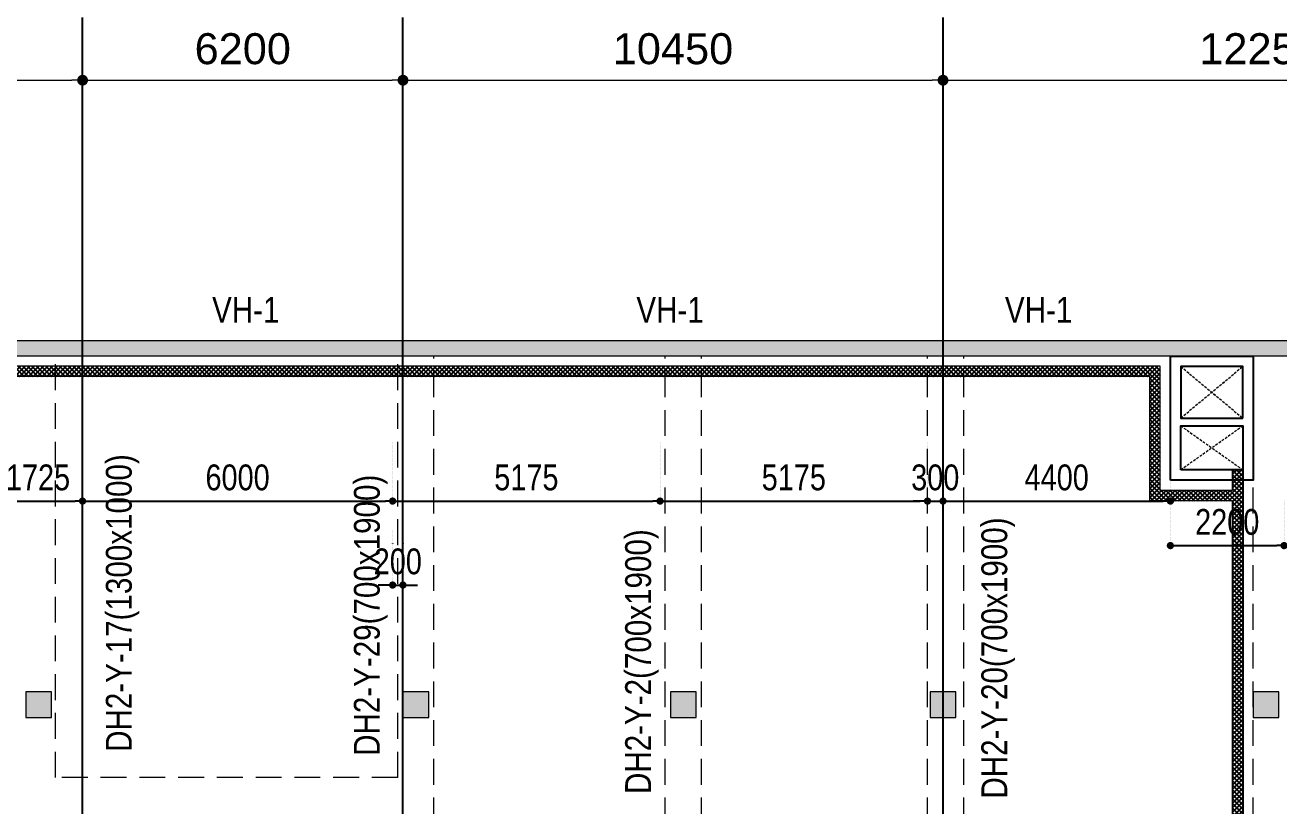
# Model space of a CAD drawing. Header units: millimetres. Extents: x 2356525 to 2927188, y -665534 to -417818.
# Drawn here: x 2771827 to 2796089, y -455593 to -440476 of the extents above; entities that cross this region are included whole.
import ezdxf
from ezdxf.enums import TextEntityAlignment as Align

# ---------------------------------------------------------------- set-up
doc = ezdxf.new("R2010")
doc.units = ezdxf.units.MM
doc.header["$LTSCALE"] = 200
doc.header["$MEASUREMENT"] = 0
for name, pattern in [('$1$HIDDEN', [0.375, 0.25, -0.125]), ('CHG_XX_Cot_Ham 2$0$MB_Luoi truc$0$HTT Hidden 21', [3, 2, -1]), ('CHG_XX_Damsan_Ham 2$0$CHG_XX_Damsan_Ham 2$0$HIDDEN', [0.375, 0.25, -0.125]), ('CHG_XX_Luoi truc$0$MB_Luoi truc$0$Center101', [13, 10, -1, 1, -1]), ('DOT2', [0.125, 0, -0.125])]:
    doc.linetypes.add(name, pattern=pattern)
doc.layers.get('0').update_dxf_attribs({"lineweight": 9})
doc.layers.get('Defpoints').update_dxf_attribs({"color": 10, "lineweight": 0})
for name, color, linetype, lineweight in [('$0$CHG_XX_Damsan_Ham 2$0$HATCH', 154, 'Continuous', 9), ('$0$CHG_XX_Damsan_Ham 2$0$Start net bao', 3, 'Continuous', 18), ('$0$DMo', 9, '$1$HIDDEN', 9), ('CHG_XX_Cot_Ham 2$0$MB_Luoi truc$0$Dim 300', 1, 'Continuous', 5), ('CHG_XX_Cot_Ham 2$0$NS-Pier-H2', 150, 'Continuous', 13), ("CHG_XX_Damsan_Ham 2$0$CHG_XX_Damsan_Ham 2$0$'S_General_Hidden_1 Thin", 1, 'CHG_XX_Damsan_Ham 2$0$CHG_XX_Damsan_Ham 2$0$HIDDEN', 18), ('CHG_XX_Damsan_Ham 2$0$CHG_XX_Damsan_Ham 2$0$CHG_XX_Damsan_Ham 2$0$HATCH', 154, 'Continuous', 9), ('CHG_XX_Damsan_Ham 2$0$CHG_XX_Damsan_Ham 2$0$CHG_XX_Damsan_Ham 2$0$Start net bao', 3, 'Continuous', 18), ('CHG_XX_Damsan_Ham 2$0$CHG_XX_Damsan_Ham 2$0$DBAO', 3, 'Continuous', 13), ('CHG_XX_Damsan_Ham 2$0$CHG_XX_Damsan_Ham 2$0$DMo', 9, 'CHG_XX_Damsan_Ham 2$0$CHG_XX_Damsan_Ham 2$0$HIDDEN', 9), ('CHG_XX_Damsan_Ham 2$0$CHG_XX_Damsan_Ham 2$0$DTE-MEP-H-SLAB TEXT', 3, 'Continuous', 0), ('CHG_XX_Damsan_Ham 2$0$CHG_XX_Damsan_Ham 2$0$HATCH', 154, 'Continuous', 9), ('CHG_XX_Damsan_Ham 2$0$CHG_XX_Damsan_Ham 2$0$Start hatch', 8, 'Continuous', 25), ('CHG_XX_Damsan_Ham 2$0$CHG_XX_Damsan_Ham 2$0$Start net bao', 3, 'Continuous', 18), ('CHG_XX_Damsan_Ham 2$0$DTE-MEP-H-SLAB TEXT', 3, 'Continuous', 0), ('CHG_XX_Damsan_Ham 2$0$HATCH', 57, 'Continuous', 9), ('DBAO', 90, 'Continuous', 13), ('TEXT P X', 1, 'Continuous', 9), ('TEXT P Y', 2, 'Continuous', 15)]:
    doc.layers.add(name, color=color, linetype=linetype, lineweight=lineweight)
for name, color, linetype, lineweight, plot in [('CHG_XX_Cot_Ham 2$0$NS-Column-H2', 90, 'Continuous', 13, False), ('CHG_XX_Cot_Ham 2$0$NS-Column-H2 @ 1', 90, 'Continuous', 13, False), ('CHG_XX_Cot_Ham 2$0$NS-Column-H2 @ 150', 90, 'Continuous', 13, False)]:
    doc.layers.add(name, color=color, linetype=linetype, lineweight=lineweight, plot=plot)
for name, color, linetype in [('CHG_XX_Damsan_Ham 2$0$CHG_XX_Damsan_Ham 2$0$MEP-00-GENERAL-35', 2, 'Continuous'), ('CHG_XX_Damsan_Ham 2$0$DTE-MEP-REVISION-1', 2, 'Continuous'), ('CHG_XX_Luoi truc$0$Grid', 34, 'Continuous'), ('CHG_XX_Luoi truc$0$Grid Line', 251, 'CHG_XX_Luoi truc$0$MB_Luoi truc$0$Center101'), ('dim', 1, 'Continuous')]:
    doc.layers.add(name, color=color, linetype=linetype)
doc.styles.add('CHG_XX_Cot_Ham 2$0$MB_Luoi truc$0$Arial_C', font='arial.ttf')
doc.styles.add('CHG_XX_Luoi truc$0$MB_Luoi truc$0$Grid A-F$0$VNI-HelveCB', font='')
doc.styles.add('MB_Luoi truc$0$Arial_C', font='arial.ttf', dxfattribs={"width": 0.8})
doc.styles.add('TTP-HelCon', font='')
doc.styles.get('CHG_XX_Luoi truc$0$MB_Luoi truc$0$Grid A-F$0$VNI-HelveCB').set_extended_font_data('VNI-Helve-Condense', bold=True)
doc.styles.get('TTP-HelCon').set_extended_font_data('VNI-Helve-Condense')
doc.dimstyles.new('200', dxfattribs={"dimscale": 200, "dimtxt": 2.5, "dimasz": 0.7, "dimexe": 0.0003, "dimexo": 0, "dimgap": 1, "dimtad": 1, "dimdec": 0, "dimzin": 12, "dimdsep": 46, "dimtxsty": 'MB_Luoi truc$0$Arial_C', "dimblk": 'MB_Luoi truc$0$_Dot', "dimcen": 0.5, "dimclrd": 256, "dimclre": 8, "dimclrt": 1, "dimadec": 0, "dimazin": 0, "dimtfac": 1, "dimtdec": 0, "dimtix": 1, "dimtmove": 2, "dimatfit": 3, "dimldrblk": 'MB_Luoi truc$0$HTT Arrow 30', "dimfxl": 1, "dimtolj": 1, "dimtzin": 0, "dimlwe": -1, "dimarcsym": 0})
doc.dimstyles.new('CHG_XX_Cot_Ham 2$0$MB_Luoi truc$0$Dim 300 (A1-A2)', dxfattribs={"dimscale": 300, "dimtxt": 2, "dimasz": 0.7, "dimexe": 0, "dimexo": 1, "dimgap": 1, "dimtad": 1, "dimdec": 0, "dimzin": 12, "dimdsep": 46, "dimtxsty": 'CHG_XX_Cot_Ham 2$0$MB_Luoi truc$0$Arial_C', "dimblk": 'CHG_XX_Cot_Ham 2$0$MB_Luoi truc$0$_Dot', "dimcen": 1, "dimclrd": 256, "dimclre": 256, "dimclrt": 3, "dimadec": 0, "dimazin": 0, "dimtfac": 1, "dimtdec": 0, "dimtix": 1, "dimtmove": 2, "dimatfit": 3, "dimldrblk": 'CHG_XX_Cot_Ham 2$0$MB_Luoi truc$0$HTT Arrow 30', "dimfxl": 1, "dimtolj": 1, "dimtzin": 0, "dimarcsym": 0})
pattern_1 = [(45, (-2489668.38, 817754.12), (-88.3883476, 88.3883476), [])]

# ---------------------------------------------------------------- blocks, each defined once
blk = doc.blocks.new('CHG_XX_Cot_Ham 2$0$MB_Luoi truc$0$_Dot')
at = {"color": 0, "linetype": 'ByBlock', "lineweight": -2}
blk.add_line((-0.5, 0), (-1, 0), dxfattribs=at)
at = {"color": 0, "linetype": 'ByBlock', "const_width": 0.5}
blk.add_lwpolyline([(-0.25, 0, 1), (0.25, 0, 1)], format="xyb", close=True, dxfattribs=at)
blk = doc.blocks.new('*D799')
at = {"layer": 'CHG_XX_Cot_Ham 2$0$MB_Luoi truc$0$Dim 300', "lineweight": -2, "transparency": 16777216}
for p, q in [((61150, 166908), (61150, 168437)), ((61360, 168437), (70440, 168437)), ((70650, 166908), (70650, 168437))]:
    blk.add_line(p, q, dxfattribs=at)
at = {"layer": 'Defpoints', "color": 0, "transparency": 16777216}
for p in [(70650, 168437), (61150, 166608), (70650, 166608)]:
    blk.add_point(p, dxfattribs=at)
at = {"layer": 'CHG_XX_Cot_Ham 2$0$MB_Luoi truc$0$Dim 300', "lineweight": -2, "transparency": 16777216, "xscale": 210, "yscale": 210, "zscale": 210, "rotation": 180}
blk.add_blockref('CHG_XX_Cot_Ham 2$0$MB_Luoi truc$0$_Dot', (61150, 168437), dxfattribs=at)
at = {"layer": 'CHG_XX_Cot_Ham 2$0$MB_Luoi truc$0$Dim 300', "lineweight": -2, "transparency": 16777216, "xscale": 210, "yscale": 210, "zscale": 210}
blk.add_blockref('CHG_XX_Cot_Ham 2$0$MB_Luoi truc$0$_Dot', (70650, 168437), dxfattribs=at)
at = {"layer": 'CHG_XX_Cot_Ham 2$0$MB_Luoi truc$0$Dim 300', "color": 3, "transparency": 16777216, "insert": (65900, 169043), "char_height": 600, "attachment_point": 5, "style": 'CHG_XX_Cot_Ham 2$0$MB_Luoi truc$0$Arial_C'}
blk.add_mtext('\\A1;9500', dxfattribs=at)
blk = doc.blocks.new('CHG_XX_Cot_Ham 2$0$MB_Luoi truc$0$HTT Arrow 30')
blk.add_hatch(color=256).paths.add_polyline_path([(-2.5, 0.375), (-2.5, -0.375), (0, 0)])
at = {"color": 0, "linetype": 'ByBlock', "lineweight": -2}
for p, q in [((0, 0), (-2.5, 0.375)), ((-2.5, -0.375), (-2.5, 0.375)), ((0, 0), (-2.5, -0.375))]:
    blk.add_line(p, q, dxfattribs=at)
blk = doc.blocks.new('*D800')
at = {"layer": 'CHG_XX_Cot_Ham 2$0$MB_Luoi truc$0$Dim 300', "lineweight": -2, "transparency": 16777216}
for p, q in [((70650, 166908), (70650, 168437)), ((70860, 168437), (76640, 168437)), ((76850, 166908), (76850, 168437))]:
    blk.add_line(p, q, dxfattribs=at)
at = {"layer": 'Defpoints', "color": 0, "transparency": 16777216}
for p in [(76850, 168437), (70650, 166608), (76850, 166608)]:
    blk.add_point(p, dxfattribs=at)
at = {"layer": 'CHG_XX_Cot_Ham 2$0$MB_Luoi truc$0$Dim 300', "lineweight": -2, "transparency": 16777216, "xscale": 210, "yscale": 210, "zscale": 210, "rotation": 180}
blk.add_blockref('CHG_XX_Cot_Ham 2$0$MB_Luoi truc$0$_Dot', (70650, 168437), dxfattribs=at)
at = {"layer": 'CHG_XX_Cot_Ham 2$0$MB_Luoi truc$0$Dim 300', "lineweight": -2, "transparency": 16777216, "xscale": 210, "yscale": 210, "zscale": 210}
blk.add_blockref('CHG_XX_Cot_Ham 2$0$MB_Luoi truc$0$_Dot', (76850, 168437), dxfattribs=at)
at = {"layer": 'CHG_XX_Cot_Ham 2$0$MB_Luoi truc$0$Dim 300', "color": 3, "transparency": 16777216, "insert": (73750, 169043), "char_height": 600, "attachment_point": 5, "style": 'CHG_XX_Cot_Ham 2$0$MB_Luoi truc$0$Arial_C'}
blk.add_mtext('\\A1;6200', dxfattribs=at)
blk = doc.blocks.new('*D801')
at = {"layer": 'CHG_XX_Cot_Ham 2$0$MB_Luoi truc$0$Dim 300', "lineweight": -2, "transparency": 16777216}
for p, q in [((76850, 166908), (76850, 168437)), ((77060, 168437), (87090, 168437)), ((87300, 166908), (87300, 168437))]:
    blk.add_line(p, q, dxfattribs=at)
at = {"layer": 'Defpoints', "color": 0, "transparency": 16777216}
for p in [(87300, 168437), (76850, 166608), (87300, 166608)]:
    blk.add_point(p, dxfattribs=at)
at = {"layer": 'CHG_XX_Cot_Ham 2$0$MB_Luoi truc$0$Dim 300', "lineweight": -2, "transparency": 16777216, "xscale": 210, "yscale": 210, "zscale": 210, "rotation": 180}
blk.add_blockref('CHG_XX_Cot_Ham 2$0$MB_Luoi truc$0$_Dot', (76850, 168437), dxfattribs=at)
at = {"layer": 'CHG_XX_Cot_Ham 2$0$MB_Luoi truc$0$Dim 300', "lineweight": -2, "transparency": 16777216, "xscale": 210, "yscale": 210, "zscale": 210}
blk.add_blockref('CHG_XX_Cot_Ham 2$0$MB_Luoi truc$0$_Dot', (87300, 168437), dxfattribs=at)
at = {"layer": 'CHG_XX_Cot_Ham 2$0$MB_Luoi truc$0$Dim 300', "color": 3, "transparency": 16777216, "insert": (82075, 169043), "char_height": 600, "attachment_point": 5, "style": 'CHG_XX_Cot_Ham 2$0$MB_Luoi truc$0$Arial_C'}
blk.add_mtext('\\A1;10450', dxfattribs=at)
blk = doc.blocks.new('*D802')
at = {"layer": 'CHG_XX_Cot_Ham 2$0$MB_Luoi truc$0$Dim 300', "lineweight": -2, "transparency": 16777216}
for p, q in [((87300, 166908), (87300, 168437)), ((87510, 168437), (99340, 168437)), ((99550, 166908), (99550, 168437))]:
    blk.add_line(p, q, dxfattribs=at)
at = {"layer": 'Defpoints', "color": 0, "transparency": 16777216}
for p in [(99550, 168437), (87300, 166608), (99550, 166608)]:
    blk.add_point(p, dxfattribs=at)
at = {"layer": 'CHG_XX_Cot_Ham 2$0$MB_Luoi truc$0$Dim 300', "lineweight": -2, "transparency": 16777216, "xscale": 210, "yscale": 210, "zscale": 210, "rotation": 180}
blk.add_blockref('CHG_XX_Cot_Ham 2$0$MB_Luoi truc$0$_Dot', (87300, 168437), dxfattribs=at)
at = {"layer": 'CHG_XX_Cot_Ham 2$0$MB_Luoi truc$0$Dim 300', "lineweight": -2, "transparency": 16777216, "xscale": 210, "yscale": 210, "zscale": 210}
blk.add_blockref('CHG_XX_Cot_Ham 2$0$MB_Luoi truc$0$_Dot', (99550, 168437), dxfattribs=at)
at = {"layer": 'CHG_XX_Cot_Ham 2$0$MB_Luoi truc$0$Dim 300', "color": 3, "transparency": 16777216, "insert": (93425, 169043), "char_height": 600, "attachment_point": 5, "style": 'CHG_XX_Cot_Ham 2$0$MB_Luoi truc$0$Arial_C'}
blk.add_mtext('\\A1;12250', dxfattribs=at)
blk = doc.blocks.new('*U866')
at = {"layer": 'CHG_XX_Cot_Ham 2$0$NS-Column-H2 @ 1'}
h = blk.add_hatch(color=256, dxfattribs=at)
h.dxf.hatch_style = 1
h.paths.add_polyline_path([(-250, -250), (-250, 250), (250, 250), (250, -250)])
at = {"layer": 'CHG_XX_Cot_Ham 2$0$NS-Column-H2 @ 150'}
h = blk.add_hatch(color=256, dxfattribs=at)
h.dxf.hatch_style = 1
h.paths.add_polyline_path([(-250, -250), (-250, 250), (250, 250), (250, -250)])
blk = doc.blocks.new('CHG_XX_Cot_Ham 2$0$500x500')
at = {"layer": 'CHG_XX_Cot_Ham 2$0$NS-Column-H2'}
blk.add_lwpolyline([(250, -250), (250, 250), (-250, 250), (-250, -250)], close=True, dxfattribs=at)
blk.add_blockref('*U866', (0, 0), dxfattribs=at)
blk = doc.blocks.new('*U835')
at = {"layer": 'CHG_XX_Luoi truc$0$Grid Line'}
blk.add_line((0, 0), (0, 608), dxfattribs=at)
at = {"layer": 'CHG_XX_Luoi truc$0$Grid', "lineweight": -2, "style": 'CHG_XX_Luoi truc$0$MB_Luoi truc$0$Grid A-F$0$VNI-HelveCB'}
for tag, p in [('GRIDSUB', (0, 617)), ('GRID', (0, -9))]:
    blk.add_attdef(tag, text='', height=5, dxfattribs=at).set_placement(p, align=Align.MIDDLE)
blk = doc.blocks.new('CHG_XX_Luoi truc')
at = {"layer": 'CHG_XX_Luoi truc$0$Grid', "xscale": 300, "yscale": 300, "zscale": 300}
for p in [(70650, -12747), (76850, -12747), (87300, -12747)]:
    blk.add_blockref('*U835', p, dxfattribs=at)
blk = doc.blocks.new('MB_Luoi truc$0$_Dot')
at = {"color": 0, "linetype": 'ByBlock', "lineweight": -2}
blk.add_line((-0.5, 0), (-1, 0), dxfattribs=at)
at = {"color": 0, "linetype": 'ByBlock', "const_width": 0.5}
blk.add_lwpolyline([(-0.25, 0, 1), (0.25, 0, 1)], format="xyb", close=True, dxfattribs=at)
blk = doc.blocks.new('*D135')
at = {"layer": 'Defpoints', "color": 0, "transparency": 16777216}
for p in [(2772939, -448557), (2771214, -448675), (2772939, -449691)]:
    blk.add_point(p, dxfattribs=at)
at = {"layer": 'dim', "color": 8, "linetype": 'DOT2', "transparency": 16777216}
for p, q in [((2772939, -448557), (2772939, -449691)), ((2771214, -448675), (2771214, -449691))]:
    blk.add_line(p, q, dxfattribs=at)
at = {"layer": 'dim', "lineweight": -2, "transparency": 16777216}
blk.add_line((2771354, -449691), (2772799, -449691), dxfattribs=at)
at = {"layer": 'dim', "lineweight": -2, "transparency": 16777216, "xscale": 140, "yscale": 140, "zscale": 140, "rotation": 180}
blk.add_blockref('MB_Luoi truc$0$_Dot', (2771214, -449691), dxfattribs=at)
at = {"layer": 'dim', "lineweight": -2, "transparency": 16777216, "xscale": 140, "yscale": 140, "zscale": 140}
blk.add_blockref('MB_Luoi truc$0$_Dot', (2772939, -449691), dxfattribs=at)
at = {"layer": 'dim', "color": 1, "transparency": 16777216, "insert": (2772077, -449236), "char_height": 500, "attachment_point": 5, "style": 'MB_Luoi truc$0$Arial_C'}
blk.add_mtext('\\A1;1725', dxfattribs=at)
blk = doc.blocks.new('MB_Luoi truc$0$HTT Arrow 30')
blk.add_hatch(color=256).paths.add_polyline_path([(-2.5, 0.375), (-2.5, -0.375), (0, 0)])
at = {"color": 0, "linetype": 'ByBlock', "lineweight": -2}
for p, q in [((0, 0), (-2.5, 0.375)), ((-2.5, -0.375), (-2.5, 0.375)), ((0, 0), (-2.5, -0.375))]:
    blk.add_line(p, q, dxfattribs=at)
blk = doc.blocks.new('*D136')
at = {"layer": 'Defpoints', "color": 0, "transparency": 16777216}
for p in [(2772939, -448557), (2778939, -448557), (2778939, -449691)]:
    blk.add_point(p, dxfattribs=at)
at = {"layer": 'dim', "color": 8, "linetype": 'DOT2', "transparency": 16777216}
for p, q in [((2772939, -448557), (2772939, -449691)), ((2778939, -448557), (2778939, -449691))]:
    blk.add_line(p, q, dxfattribs=at)
at = {"layer": 'dim', "lineweight": -2, "transparency": 16777216}
blk.add_line((2773079, -449691), (2778799, -449691), dxfattribs=at)
at = {"layer": 'dim', "lineweight": -2, "transparency": 16777216, "xscale": 140, "yscale": 140, "zscale": 140, "rotation": 180}
blk.add_blockref('MB_Luoi truc$0$_Dot', (2772939, -449691), dxfattribs=at)
at = {"layer": 'dim', "lineweight": -2, "transparency": 16777216, "xscale": 140, "yscale": 140, "zscale": 140}
blk.add_blockref('MB_Luoi truc$0$_Dot', (2778939, -449691), dxfattribs=at)
at = {"layer": 'dim', "color": 1, "transparency": 16777216, "insert": (2775939, -449236), "char_height": 500, "attachment_point": 5, "style": 'MB_Luoi truc$0$Arial_C'}
blk.add_mtext('\\A1;6000', dxfattribs=at)
blk = doc.blocks.new('*D137')
at = {"layer": 'Defpoints', "color": 0, "transparency": 16777216}
for p in [(2778939, -448557), (2784114, -448557), (2784114, -449691)]:
    blk.add_point(p, dxfattribs=at)
at = {"layer": 'dim', "color": 8, "linetype": 'DOT2', "transparency": 16777216}
for p, q in [((2778939, -448557), (2778939, -449691)), ((2784114, -448557), (2784114, -449691))]:
    blk.add_line(p, q, dxfattribs=at)
at = {"layer": 'dim', "lineweight": -2, "transparency": 16777216}
blk.add_line((2779079, -449691), (2783974, -449691), dxfattribs=at)
at = {"layer": 'dim', "lineweight": -2, "transparency": 16777216, "xscale": 140, "yscale": 140, "zscale": 140, "rotation": 180}
blk.add_blockref('MB_Luoi truc$0$_Dot', (2778939, -449691), dxfattribs=at)
at = {"layer": 'dim', "lineweight": -2, "transparency": 16777216, "xscale": 140, "yscale": 140, "zscale": 140}
blk.add_blockref('MB_Luoi truc$0$_Dot', (2784114, -449691), dxfattribs=at)
at = {"layer": 'dim', "color": 1, "transparency": 16777216, "insert": (2781527, -449236), "char_height": 500, "attachment_point": 5, "style": 'MB_Luoi truc$0$Arial_C'}
blk.add_mtext('\\A1;5175', dxfattribs=at)
blk = doc.blocks.new('*D138')
at = {"layer": 'Defpoints', "color": 0, "transparency": 16777216}
for p in [(2784114, -448557), (2789289, -448557), (2789289, -449691)]:
    blk.add_point(p, dxfattribs=at)
at = {"layer": 'dim', "color": 8, "linetype": 'DOT2', "transparency": 16777216}
for p, q in [((2784114, -448557), (2784114, -449691)), ((2789289, -448557), (2789289, -449691))]:
    blk.add_line(p, q, dxfattribs=at)
at = {"layer": 'dim', "lineweight": -2, "transparency": 16777216}
blk.add_line((2784254, -449691), (2789149, -449691), dxfattribs=at)
at = {"layer": 'dim', "lineweight": -2, "transparency": 16777216, "xscale": 140, "yscale": 140, "zscale": 140, "rotation": 180}
blk.add_blockref('MB_Luoi truc$0$_Dot', (2784114, -449691), dxfattribs=at)
at = {"layer": 'dim', "lineweight": -2, "transparency": 16777216, "xscale": 140, "yscale": 140, "zscale": 140}
blk.add_blockref('MB_Luoi truc$0$_Dot', (2789289, -449691), dxfattribs=at)
at = {"layer": 'dim', "color": 1, "transparency": 16777216, "insert": (2786702, -449236), "char_height": 500, "attachment_point": 5, "style": 'MB_Luoi truc$0$Arial_C'}
blk.add_mtext('\\A1;5175', dxfattribs=at)
blk = doc.blocks.new('*D139')
at = {"layer": 'Defpoints', "color": 0, "transparency": 16777216}
for p in [(2789589, -448557), (2793989, -449284), (2793989, -449691)]:
    blk.add_point(p, dxfattribs=at)
at = {"layer": 'dim', "color": 8, "linetype": 'DOT2', "transparency": 16777216}
for p, q in [((2789589, -448557), (2789589, -449691)), ((2793989, -449284), (2793989, -449691))]:
    blk.add_line(p, q, dxfattribs=at)
at = {"layer": 'dim', "lineweight": -2, "transparency": 16777216}
blk.add_line((2789729, -449691), (2793849, -449691), dxfattribs=at)
at = {"layer": 'dim', "lineweight": -2, "transparency": 16777216, "xscale": 140, "yscale": 140, "zscale": 140, "rotation": 180}
blk.add_blockref('MB_Luoi truc$0$_Dot', (2789589, -449691), dxfattribs=at)
at = {"layer": 'dim', "lineweight": -2, "transparency": 16777216, "xscale": 140, "yscale": 140, "zscale": 140}
blk.add_blockref('MB_Luoi truc$0$_Dot', (2793989, -449691), dxfattribs=at)
at = {"layer": 'dim', "color": 1, "transparency": 16777216, "insert": (2791789, -449236), "char_height": 500, "attachment_point": 5, "style": 'MB_Luoi truc$0$Arial_C'}
blk.add_mtext('\\A1;4400', dxfattribs=at)
blk = doc.blocks.new('*D140')
at = {"layer": 'Defpoints', "color": 0, "transparency": 16777216}
for p in [(2793989, -449684), (2796189, -449684), (2796189, -450553)]:
    blk.add_point(p, dxfattribs=at)
at = {"layer": 'dim', "color": 8, "linetype": 'DOT2', "transparency": 16777216}
for p, q in [((2793989, -449684), (2793989, -450553)), ((2796189, -449684), (2796189, -450553))]:
    blk.add_line(p, q, dxfattribs=at)
at = {"layer": 'dim', "lineweight": -2, "transparency": 16777216}
blk.add_line((2794129, -450553), (2796049, -450553), dxfattribs=at)
at = {"layer": 'dim', "lineweight": -2, "transparency": 16777216, "xscale": 140, "yscale": 140, "zscale": 140, "rotation": 180}
blk.add_blockref('MB_Luoi truc$0$_Dot', (2793989, -450553), dxfattribs=at)
at = {"layer": 'dim', "lineweight": -2, "transparency": 16777216, "xscale": 140, "yscale": 140, "zscale": 140}
blk.add_blockref('MB_Luoi truc$0$_Dot', (2796189, -450553), dxfattribs=at)
at = {"layer": 'dim', "color": 1, "transparency": 16777216, "insert": (2795089, -450098), "char_height": 500, "attachment_point": 5, "style": 'MB_Luoi truc$0$Arial_C'}
blk.add_mtext('\\A1;2200', dxfattribs=at)
blk = doc.blocks.new('*D361')
at = {"layer": 'Defpoints', "color": 0, "transparency": 16777216}
for p in [(2789289, -448557), (2789589, -448557), (2789589, -449691)]:
    blk.add_point(p, dxfattribs=at)
at = {"layer": 'dim', "color": 8, "linetype": 'DOT2', "transparency": 16777216}
for p, q in [((2789289, -448557), (2789289, -449691)), ((2789589, -448557), (2789589, -449691))]:
    blk.add_line(p, q, dxfattribs=at)
at = {"layer": 'dim', "lineweight": -2, "transparency": 16777216}
for p, q in [((2789149, -449691), (2789009, -449691)), ((2789289, -449691), (2789589, -449691)), ((2789729, -449691), (2789869, -449691))]:
    blk.add_line(p, q, dxfattribs=at)
at = {"layer": 'dim', "lineweight": -2, "transparency": 16777216, "xscale": 140, "yscale": 140, "zscale": 140}
blk.add_blockref('MB_Luoi truc$0$_Dot', (2789289, -449691), dxfattribs=at)
at = {"layer": 'dim', "lineweight": -2, "transparency": 16777216, "xscale": 140, "yscale": 140, "zscale": 140, "rotation": 180}
blk.add_blockref('MB_Luoi truc$0$_Dot', (2789589, -449691), dxfattribs=at)
at = {"layer": 'dim', "color": 1, "transparency": 16777216, "insert": (2789439, -449236), "char_height": 500, "attachment_point": 5, "style": 'MB_Luoi truc$0$Arial_C'}
blk.add_mtext('\\A1;300', dxfattribs=at)
blk = doc.blocks.new('*D472')
at = {"layer": 'Defpoints', "color": 0, "transparency": 16777216}
for p in [(2778939, -450258), (2779139, -450258), (2779139, -451317)]:
    blk.add_point(p, dxfattribs=at)
at = {"layer": 'dim', "color": 8, "linetype": 'DOT2', "transparency": 16777216}
for p, q in [((2778939, -450258), (2778939, -451317)), ((2779139, -450258), (2779139, -451317))]:
    blk.add_line(p, q, dxfattribs=at)
at = {"layer": 'dim', "lineweight": -2, "transparency": 16777216}
for p, q in [((2778799, -451317), (2778659, -451317)), ((2778939, -451317), (2779139, -451317)), ((2779279, -451317), (2779419, -451317))]:
    blk.add_line(p, q, dxfattribs=at)
at = {"layer": 'dim', "lineweight": -2, "transparency": 16777216, "xscale": 140, "yscale": 140, "zscale": 140}
blk.add_blockref('MB_Luoi truc$0$_Dot', (2778939, -451317), dxfattribs=at)
at = {"layer": 'dim', "lineweight": -2, "transparency": 16777216, "xscale": 140, "yscale": 140, "zscale": 140, "rotation": 180}
blk.add_blockref('MB_Luoi truc$0$_Dot', (2779139, -451317), dxfattribs=at)
at = {"layer": 'dim', "color": 1, "transparency": 16777216, "insert": (2779039, -450862), "char_height": 500, "attachment_point": 5, "style": 'MB_Luoi truc$0$Arial_C'}
blk.add_mtext('\\A1;200', dxfattribs=at)
blk = doc.blocks.new('CHG_XX_Damsan_Ham 2$0$CHG_XX_Damsan_Ham 2$0$sdfsgdh')
at = {"layer": 'CHG_XX_Damsan_Ham 2$0$CHG_XX_Damsan_Ham 2$0$Start hatch', "ltscale": 0.5}
h = blk.add_hatch(dxfattribs=at)
h.set_pattern_fill('ANSI37', color=256, scale=500)
h.set_pattern_definition([(45, (273994.73, -7150), (-44.194174, 44.194174), []), (135, (273994.73, -7150), (-44.194174, -44.194174), [])])
h.paths.add_polyline_path([(102202, 2000), (75028, 2000), (75028, 400), (72228, 400), (72228, 1800), (72628, 1800), (72628, 2000), (45037, 2000), (45037, 400), (42237, 400), (42237, 1800), (42637, 1800), (42637, 2000), (42037, 2000), (42037, 1800), (42037, 200), (45237, 200), (45237, 1800), (72028, 1800), (72028, 200), (75228, 200), (75228, 1800), (102002, 1800), (102202, 1800)])
h = blk.add_hatch(dxfattribs=at)
h.set_pattern_fill('ANSI37', color=256, scale=500)
h.set_pattern_definition([(45, (273994.73, -8650), (-44.194174, 44.194174), []), (135, (273994.73, -8650), (-44.194174, -44.194174), [])])
h.paths.add_polyline_path([(103800, -3), (103600, -3), (103600, -403), (102202, -403), (102202, 1800), (102002, 1800), (102002, -603), (103600, -603), (103600, -36361), (103800, -36361)])
at = {"layer": 'CHG_XX_Damsan_Ham 2$0$CHG_XX_Damsan_Ham 2$0$DTE-MEP-H-SLAB TEXT', "color": 2, "ltscale": 0.5}
blk.add_line((103800, -3), (103600, -3), dxfattribs=at)
at = {"layer": 'CHG_XX_Damsan_Ham 2$0$CHG_XX_Damsan_Ham 2$0$DTE-MEP-H-SLAB TEXT', "color": 2, "ltscale": 0.5, "flags": 128}
for points in [[(102202, -403), (102202, 2000), (75028, 2000), (75028, 400)], [(102002, -603), (102002, 1800), (75228, 1800), (75228, 200)], [(103600, -403), (103600, -3)], [(103600, -403), (102202, -403)], [(103600, -603), (102002, -603)]]:
    blk.add_lwpolyline(points, dxfattribs=at)
at = {"layer": 'CHG_XX_Damsan_Ham 2$0$CHG_XX_Damsan_Ham 2$0$MEP-00-GENERAL-35'}
for points in [[(102400, -203), (102400, 2197), (104000, 2197), (104000, -203)], [(103800, 997), (103800, 1997), (102600, 1997), (102600, 997)], [(102600, -3), (102600, 847), (103800, 847), (103800, -3)]]:
    blk.add_lwpolyline(points, close=True, dxfattribs=at)
at = {"layer": 'CHG_XX_Damsan_Ham 2$0$DTE-MEP-H-SLAB TEXT', "color": 2, "ltscale": 0.5, "flags": 128}
blk.add_lwpolyline([(103600, -74225), (103600, -603)], dxfattribs=at)
at = {"layer": 'CHG_XX_Damsan_Ham 2$0$DTE-MEP-REVISION-1', "ltscale": 0.5}
blk.add_line((103800, -3), (103800, -74225), dxfattribs=at)
blk = doc.blocks.new('CHG_XX_Cot_Ham 2')
at = {"layer": 'CHG_XX_Cot_Ham 2$0$NS-Pier-H2'}
h = blk.add_hatch(color=256, dxfattribs=at)
h.dxf.hatch_style = 1
h.paths.add_polyline_path([(99639.2, 163400), (-10900, 163400), (-10900, 85450), (-300, 85450), (-300, 84050), (32350, 84050), (32350, -9000), (103575.5, -9000), (106050, -6022), (106050, 158254.3)])
h.paths.add_polyline_path([(99533.7, 163100), (105750, 158110.4), (105750, 90450), (105650, 90450), (105750, 90450), (105750, 13850), (105750, 13722.3), (105750, -5913.6), (103434.7, -8700), (93599.8, -8700), (93299.8, -8700), (32650, -8700), (32650, 84350), (0, 84350), (0, 85750), (-10600, 85750), (-10600, 163100), (93600, 163100)], flags=16)
for p, q in [((-10900, 163400), (99639.2, 163400)), ((-10600, 163100), (99533.7, 163100))]:
    blk.add_line(p, q, dxfattribs=at)
at = {"layer": 'CHG_XX_Cot_Ham 2$0$NS-Pier-H2', "linetype": 'CHG_XX_Cot_Ham 2$0$MB_Luoi truc$0$HTT Hidden 21'}
blk.add_lwpolyline([(99639.2, 163400), (106050, 158254.3), (106050, -6022), (103575.5, -9000), (32350, -9000), (32350, 84050), (-300, 84050), (-300, 85450), (-10900, 85450), (-10900, 163400)], close=True, dxfattribs=at)
at = {"layer": 'CHG_XX_Cot_Ham 2$0$NS-Column-H2'}
for p in [(69800, 156350), (77100, 156350), (82275, 156350), (87300, 156350), (93550, 156350)]:
    blk.add_blockref('CHG_XX_Cot_Ham 2$0$500x500', p, dxfattribs=at)
at = {"layer": 'CHG_XX_Cot_Ham 2$0$NS-Pier-H2'}
blk.add_blockref('CHG_XX_Luoi truc', (0, 0), dxfattribs=at)
at = {"layer": 'CHG_XX_Cot_Ham 2$0$MB_Luoi truc$0$Dim 300'}
for base, p1, p2, picture, middle in [((70650, 168437), (61150, 166608.3), (70650, 166608.3), '*D799', (65900, 169043.4)), ((76850, 168437), (70650, 166608.3), (76850, 166608.3), '*D800', (73750, 169043.4)), ((87300, 168437), (76850, 166608.3), (87300, 166608.3), '*D801', (82075, 169043.4)), ((99550, 168437), (87300, 166608.3), (99550, 166608.3), '*D802', (93425, 169043.4))]:
    dim = blk.add_linear_dim(base=base, p1=p1, p2=p2, dimstyle='CHG_XX_Cot_Ham 2$0$MB_Luoi truc$0$Dim 300 (A1-A2)', dxfattribs=at)
    dim.commit()
    dim.dimension.update_dxf_attribs({"geometry": picture, "text_midpoint": middle})
blk = doc.blocks.new('CHG_XX_Damsan_Ham 2', base_point=(3089256, -609981))
at = {"layer": 'CHG_XX_Damsan_Ham 2$0$CHG_XX_Damsan_Ham 2$0$CHG_XX_Damsan_Ham 2$0$HATCH'}
h = blk.add_hatch(dxfattribs=at)
h.set_pattern_fill('ANSI31', color=256, scale=1000)
h.set_pattern_definition(pattern_1)
h.paths.add_polyline_path([(87700, 162897), (87300, 162897), (87300, 162698), (87700, 162698)])
h.paths.add_polyline_path([(87300, 162897), (87000, 162897), (87000, 162698), (87300, 162698)])
at = {"layer": 'CHG_XX_Damsan_Ham 2$0$CHG_XX_Damsan_Ham 2$0$HATCH'}
h = blk.add_hatch(dxfattribs=at)
h.set_pattern_fill('ANSI31', color=256, scale=1000)
h.set_pattern_definition(pattern_1)
h.paths.add_polyline_path([(87700, 162897), (87300, 162897), (87300, 162698), (87700, 162698)])
h.paths.add_polyline_path([(87300, 162897), (87000, 162897), (87000, 162698), (87300, 162698)])
at = {"layer": "CHG_XX_Damsan_Ham 2$0$CHG_XX_Damsan_Ham 2$0$'S_General_Hidden_1 Thin", "ltscale": 10}
for p, q in [((70125, 154938), (70125, 163100)), ((76750, 154938), (76750, 163100)), ((77450, 153300), (77450, 163100)), ((81925, 153300), (81925, 163100)), ((82625, 153300), (82625, 163100)), ((87000, 153300), (87000, 163100)), ((87700, 153300), (87700, 163100)), ((93300, 153300), (93300, 163100)), ((76750, 154938), (70125, 154938))]:
    blk.add_line(p, q, dxfattribs=at)
at = {"layer": 'CHG_XX_Damsan_Ham 2$0$CHG_XX_Damsan_Ham 2$0$CHG_XX_Damsan_Ham 2$0$Start net bao'}
for points in [[(-10900, 163400), (99639, 163400), (106050, 158250), (106050, -6022), (103576, -9000), (32350, -9000), (32350, 84050), (-300, 84050)], [(-10600, 85750), (-10600, 163100), (99534, 163100), (105750, 158106), (105750, 128050)]]:
    blk.add_lwpolyline(points, dxfattribs=at)
at = {"layer": 'CHG_XX_Damsan_Ham 2$0$CHG_XX_Damsan_Ham 2$0$DMo'}
for p, q in [((91900, 161897), (93100, 162897)), ((91900, 162897), (93100, 161897)), ((91900, 160897), (93100, 161747)), ((91900, 161747), (93100, 160897))]:
    blk.add_line(p, q, dxfattribs=at)
at = {"layer": 'CHG_XX_Damsan_Ham 2$0$CHG_XX_Damsan_Ham 2$0$Start net bao'}
for points in [[(-10900, 163400), (99639, 163400), (106050, 158250), (106050, -6022), (103576, -9000), (32350, -9000), (32350, 84050), (-300, 84050)], [(-10600, 85750), (-10600, 163100), (99534, 163100), (105750, 158106), (105750, 128050)]]:
    blk.add_lwpolyline(points, dxfattribs=at)
at = {"layer": 'CHG_XX_Damsan_Ham 2$0$CHG_XX_Damsan_Ham 2$0$DBAO'}
blk.add_blockref('CHG_XX_Cot_Ham 2', (0, 0), dxfattribs=at)
at = {"layer": 'CHG_XX_Damsan_Ham 2$0$CHG_XX_Damsan_Ham 2$0$DTE-MEP-H-SLAB TEXT'}
blk.add_blockref('CHG_XX_Damsan_Ham 2$0$CHG_XX_Damsan_Ham 2$0$sdfsgdh', (-10700, 160900), dxfattribs=at)
at = {"layer": 'CHG_XX_Damsan_Ham 2$0$HATCH'}
blk.add_blockref('CHG_XX_Cot_Ham 2', (0, 0), dxfattribs=at)

msp = doc.modelspace()

# ---------------------------------------------------------------- hatches: boundary and pattern name
at = {"layer": '$0$CHG_XX_Damsan_Ham 2$0$HATCH'}
h = msp.add_hatch(dxfattribs=at)
h.set_pattern_fill('ANSI31', color=256, scale=1000)
h.set_pattern_definition([(45, (212620.83, 207773.1), (-88.3883476, 88.3883476), [])])
h.paths.add_polyline_path([(2789989.2, -447083.6), (2789589.2, -447083.6), (2789589.2, -447282.9), (2789989.2, -447282.9)])
h.paths.add_polyline_path([(2789589.2, -447083.6), (2789289.2, -447083.6), (2789289.2, -447282.9), (2789589.2, -447282.9)])

# ---------------------------------------------------------------- linework, layer by layer
at = {"layer": '$0$CHG_XX_Damsan_Ham 2$0$Start net bao'}
for points in [[(2691389.2, -446581), (2801928.4, -446581), (2808339.2, -451731), (2808339.2, -616003), (2805864.7, -618981), (2734639.2, -618981), (2734639.2, -525931), (2701989.2, -525931)], [(2691689.2, -524231), (2691689.2, -446881), (2801822.9, -446881), (2808039.2, -451874.8), (2808039.2, -481931)]]:
    msp.add_lwpolyline(points, dxfattribs=at)
at = {"layer": '$0$DMo'}
for p, q in [((2794189.2, -448083.6), (2795389.2, -447083.6)), ((2794189.2, -447083.6), (2795389.2, -448083.6)), ((2794189.2, -449083.6), (2795389.2, -448233.6)), ((2794189.2, -448233.6), (2795389.2, -449083.6))]:
    msp.add_line(p, q, dxfattribs=at)

# ---------------------------------------------------------------- block references
msp.add_blockref('CHG_XX_Damsan_Ham 2', (5791545.2, -1219962))
at = {"layer": 'DBAO'}
msp.add_blockref('CHG_XX_Cot_Ham 2', (2702289.2, -609981), dxfattribs=at)

# ---------------------------------------------------------------- texts
at = {"layer": 'TEXT P X', "style": 'TTP-HelCon'}
for p in [(2775445.2, -446237.7), (2783655.8, -446237.7), (2790787.5, -446237.7)]:
    msp.add_text('VH-1', height=500, dxfattribs=at).set_placement(p)
at = {"layer": 'TEXT P Y', "style": 'TTP-HelCon'}
for s, p in [('DH2-Y-17(1300x1000)', (2773890.2, -454545.8)), ('DH2-Y-29(700x1900)', (2778689.6, -454623.4)), ('DH2-Y-20(700x1900)', (2790831.5, -455451)), ('DH2-Y-2(700x1900)', (2783938.5, -455361.6))]:
    msp.add_text(s, height=500, rotation=90, dxfattribs=at).set_placement(p)

# ---------------------------------------------------------------- dimensions: what is measured, and where the dimension line sits
at = {"layer": 'dim'}
for base, p1, p2, picture, middle in [((2772939.2, -449691.2), (2771214.2, -448675.1), (2772939.2, -448556.8), '*D135', (2772076.7, -449235.9)), ((2778939.2, -449691.2), (2772939.2, -448556.8), (2778939.2, -448556.8), '*D136', (2775939.2, -449235.9)), ((2784114.2, -449691.2), (2778939.2, -448556.8), (2784114.2, -448556.9), '*D137', (2781526.7, -449235.9)), ((2789289.2, -449691.2), (2784114.2, -448556.9), (2789289.2, -448556.9), '*D138', (2786701.7, -449235.9)), ((2789589.2, -449691.2), (2789289.2, -448556.9), (2789589.2, -448556.9), '*D361', (2789439.2, -449235.7)), ((2793989.2, -449691.2), (2789589.2, -448556.9), (2793989.2, -449283.6), '*D139', (2791789.2, -449235.9)), ((2796189.2, -450552.8), (2793989.2, -449683.6), (2796189.2, -449683.6), '*D140', (2795089.2, -450097.6)), ((2779139.2, -451317.1), (2778939.2, -450258.2), (2779139.2, -450258.2), '*D472', (2779039.2, -450861.8))]:
    dim = msp.add_linear_dim(base=base, p1=p1, p2=p2, dimstyle='200', dxfattribs=at)
    dim.commit()
    dim.dimension.update_dxf_attribs({"geometry": picture, "text_midpoint": middle})

doc.saveas('drawing.dxf')
